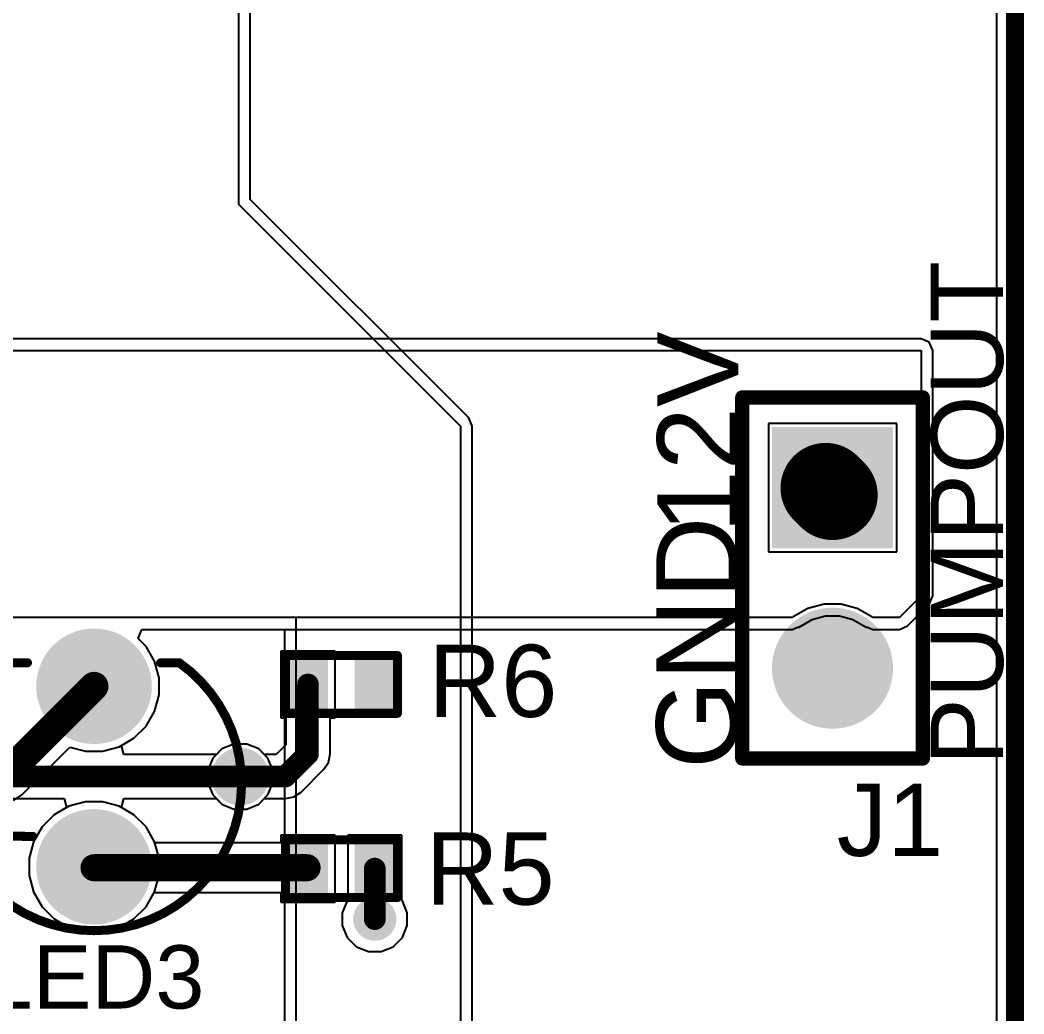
# Model space of a CAD drawing. Header units: millimetres. Extents: x -6.2 to 75.6, y -2 to 69.2.
# Drawn here: x 61.49 to 75.62, y 8.32 to 22.3 of the extents above; entities that cross this region are included whole.
import ezdxf

# ---------------------------------------------------------------- set-up
doc = ezdxf.new("R2010")
doc.units = ezdxf.units.MM
for name, color, linetype in [('BottomLayer', 5, 'Continuous'), ('BottomSolder', 6, 'Continuous'), ('Mechanical2', 216, 'Continuous'), ('MultiLayer', 9, 'Continuous'), ('PadHoleLayer', 156, 'Continuous'), ('TopLayer', 1, 'Continuous'), ('TopOverlay', 2, 'Continuous'), ('TopPaste', 8, 'Continuous'), ('TopSolder', 216, 'Continuous'), ('ViaHoleLayer', 16, 'Continuous')]:
    doc.layers.add(name, color=color, linetype=linetype)
doc.styles.add('Arial', font='', dxfattribs={"height": 0.2})
doc.styles.get('Arial').set_extended_font_data('Arial')

# ---------------------------------------------------------------- blocks, each defined once
blk = doc.blocks.new('TH_LED_R___3MM_32')
at = {"layer": 'BottomLayer'}
h = blk.add_hatch(color=5, dxfattribs=at)
edge = h.paths.add_edge_path()
edge.add_arc((-1.2699746, 0), 0.7619999999999999, 0, 360)
h = blk.add_hatch(color=5, dxfattribs=at)
edge = h.paths.add_edge_path()
edge.add_arc((1.2700254, 0), 0.7619999999999999, 0, 360)
at = {"layer": 'BottomSolder'}
h = blk.add_hatch(color=6, dxfattribs=at)
edge = h.paths.add_edge_path()
edge.add_arc((-1.2699746, 0), 0.8128, 0, 360)
h = blk.add_hatch(color=6, dxfattribs=at)
edge = h.paths.add_edge_path()
edge.add_arc((1.2700254, 0), 0.8128, 0, 360)
at = {"layer": 'MultiLayer'}
h = blk.add_hatch(color=9, dxfattribs=at)
edge = h.paths.add_edge_path()
edge.add_arc((-1.2699746, 0), 0.7619999999999999, 0, 360)
h = blk.add_hatch(color=9, dxfattribs=at)
edge = h.paths.add_edge_path()
edge.add_arc((1.2700254, 0), 0.7619999999999999, 0, 360)
at = {"layer": 'PadHoleLayer'}
h = blk.add_hatch(color=156, dxfattribs=at)
edge = h.paths.add_edge_path()
edge.add_arc((-1.27, 0), 0.4500118, 0, 360)
h = blk.add_hatch(color=156, dxfattribs=at)
edge = h.paths.add_edge_path()
edge.add_arc((1.27, 0), 0.4500118, 0, 360)
at = {"layer": 'TopLayer'}
h = blk.add_hatch(color=1, dxfattribs=at)
edge = h.paths.add_edge_path()
edge.add_arc((-1.2699746, 0), 0.7619999999999999, 0, 360)
h = blk.add_hatch(color=1, dxfattribs=at)
edge = h.paths.add_edge_path()
edge.add_arc((1.2700254, 0), 0.7619999999999999, 0, 360)
at = {"layer": 'TopSolder'}
h = blk.add_hatch(color=216, dxfattribs=at)
edge = h.paths.add_edge_path()
edge.add_arc((-1.2699746, 0), 0.8128, 0, 360)
h = blk.add_hatch(color=216, dxfattribs=at)
edge = h.paths.add_edge_path()
edge.add_arc((1.2700254, 0), 0.8128, 0, 360)
at = {"layer": 'TopOverlay', "const_width": 0.127}
blk.add_lwpolyline([(1.60004506, -1.1999976, -3.140746211990423), (1.60004506, 1.1999976)], format="xyb", dxfattribs=at)
for points in [[(-0.8335009999999998, 1.6802735), (-0.842899, 0.8597265000000001)], [(-1.2484735, 1.274699), (-0.4279265, 1.265301)], [(1.6000476, 1.1999976), (1.6000476, 0.9365488)], [(1.6000476, -0.9365488), (1.6000476, -1.1999976)]]:
    blk.add_lwpolyline(points, dxfattribs=at)
at = {"layer": 'TopOverlay', "const_width": 0.0635}
for points in [[(-0.8652509999999999, 1.6802735, 1), (-0.801751, 1.6802735, 1)], [(-1.2802235, 1.274699, 1), (-1.2167235, 1.274699, 1)], [(-0.4596764999999999, 1.265301, 1), (-0.3961765, 1.265301, 1)], [(1.56829506, 1.1999976, 1), (1.63179506, 1.1999976, 1)], [(1.5682976, 1.1999976, 1), (1.6317976, 1.1999976, 1)], [(1.5682976, 0.9365488, 1), (1.6317976, 0.9365488, 1)], [(-0.874649, 0.8597265000000001, 1), (-0.8111489999999999, 0.8597265000000001, 1)], [(1.5682976, -0.9365488, 1), (1.6317976, -0.9365488, 1)], [(1.56829506, -1.1999976, 1), (1.63179506, -1.1999976, 1)], [(1.5682976, -1.1999976, 1), (1.6317976, -1.1999976, 1)]]:
    blk.add_lwpolyline(points, format="xyb", close=True, dxfattribs=at)
blk = doc.blocks.new('R___0402_46')
at = {"layer": 'TopLayer'}
for points in [[(-0.6985, -0.3175), (-0.6985, 0.3175), (-0.2412999999999999, 0.3175), (-0.2413, -0.3175)], [(0.2412999999999999, -0.3175), (0.2413, 0.3175), (0.6985, 0.3175), (0.6985, -0.3175)]]:
    blk.add_hatch(color=1, dxfattribs=at).paths.add_polyline_path(points)
at = {"layer": 'TopPaste'}
for points in [[(-0.6985, -0.3175), (-0.6985, 0.3175), (-0.2412999999999999, 0.3175), (-0.2413, -0.3175)], [(0.2412999999999999, -0.3175), (0.2413, 0.3175), (0.6985, 0.3175), (0.6985, -0.3175)]]:
    blk.add_hatch(color=8, dxfattribs=at).paths.add_polyline_path(points)
at = {"layer": 'TopSolder'}
for points in [[(-0.75350116, -0.37250116), (-0.75350116, 0.37250116), (-0.1862988399999999, 0.37250116), (-0.18629884, -0.37250116)], [(0.1862988399999999, -0.37250116), (0.18629884, 0.37250116), (0.75350116, 0.37250116), (0.75350116, -0.37250116)]]:
    blk.add_hatch(color=216, dxfattribs=at).paths.add_polyline_path(points)
at = {"layer": 'TopOverlay'}
for points, const_width in [([(0.7874, 0.4064), (-0.7874, 0.4064)], 0.127), ([(-0.7874, 0.4064), (-0.7874, -0.4064)], 0.127), ([(0.7874, 0.4064), (0.7874, -0.4064)], 0.127), ([(0.7874, -0.4064), (-0.7874, -0.4064)], 0.127), ([(0.8128, -0.4318), (-0.8128, -0.4318)], 0.0032258)]:
    blk.add_lwpolyline(points, dxfattribs=dict(at, const_width=const_width))
for points, const_width in [([(-0.8191499999999999, 0.4064, 1), (-0.7556499999999999, 0.4064, 1)], 0.0635), ([(-0.8191499999999999, 0.4064, 1), (-0.7556499999999999, 0.4064, 1)], 0.0635), ([(0.7556499999999999, 0.4064, 1), (0.8191499999999999, 0.4064, 1)], 0.0635), ([(0.7556499999999999, 0.4064, 1), (0.8191499999999999, 0.4064, 1)], 0.0635), ([(-0.8191499999999999, -0.4064, 1), (-0.7556499999999999, -0.4064, 1)], 0.0635), ([(-0.8191499999999999, -0.4064, 1), (-0.7556499999999999, -0.4064, 1)], 0.0635), ([(0.7556499999999999, -0.4064, 1), (0.8191499999999999, -0.4064, 1)], 0.0635), ([(0.7556499999999999, -0.4064, 1), (0.8191499999999999, -0.4064, 1)], 0.0635), ([(-0.81360518, -0.4318, 1), (-0.8119948199999999, -0.4318, 1)], 0.0016129), ([(0.8119948199999999, -0.4318, 1), (0.81360518, -0.4318, 1)], 0.0016129)]:
    blk.add_lwpolyline(points, format="xyb", close=True, dxfattribs=dict(at, const_width=const_width))
blk = doc.blocks.new('R___0402_47')
at = {"layer": 'TopLayer'}
for points in [[(-0.6985, -0.3175), (-0.6985, 0.3175), (-0.2412999999999999, 0.3175), (-0.2413, -0.3175)], [(0.2412999999999999, -0.3175), (0.2413, 0.3175), (0.6985, 0.3175), (0.6985, -0.3175)]]:
    blk.add_hatch(color=1, dxfattribs=at).paths.add_polyline_path(points)
at = {"layer": 'TopPaste'}
for points in [[(-0.6985, -0.3175), (-0.6985, 0.3175), (-0.2412999999999999, 0.3175), (-0.2413, -0.3175)], [(0.2412999999999999, -0.3175), (0.2413, 0.3175), (0.6985, 0.3175), (0.6985, -0.3175)]]:
    blk.add_hatch(color=8, dxfattribs=at).paths.add_polyline_path(points)
at = {"layer": 'TopSolder'}
for points in [[(-0.75350116, -0.37250116), (-0.75350116, 0.37250116), (-0.1862988399999999, 0.37250116), (-0.18629884, -0.37250116)], [(0.1862988399999999, -0.37250116), (0.18629884, 0.37250116), (0.75350116, 0.37250116), (0.75350116, -0.37250116)]]:
    blk.add_hatch(color=216, dxfattribs=at).paths.add_polyline_path(points)
at = {"layer": 'TopOverlay'}
for points, const_width in [([(0.7874, 0.4064), (-0.7874, 0.4064)], 0.127), ([(-0.7874, 0.4064), (-0.7874, -0.4064)], 0.127), ([(0.7874, 0.4064), (0.7874, -0.4064)], 0.127), ([(0.7874, -0.4064), (-0.7874, -0.4064)], 0.127), ([(0.8128, -0.4318), (-0.8128, -0.4318)], 0.0032258)]:
    blk.add_lwpolyline(points, dxfattribs=dict(at, const_width=const_width))
for points, const_width in [([(-0.8191499999999999, 0.4064, 1), (-0.7556499999999999, 0.4064, 1)], 0.0635), ([(-0.8191499999999999, 0.4064, 1), (-0.7556499999999999, 0.4064, 1)], 0.0635), ([(0.7556499999999999, 0.4064, 1), (0.8191499999999999, 0.4064, 1)], 0.0635), ([(0.7556499999999999, 0.4064, 1), (0.8191499999999999, 0.4064, 1)], 0.0635), ([(-0.8191499999999999, -0.4064, 1), (-0.7556499999999999, -0.4064, 1)], 0.0635), ([(-0.8191499999999999, -0.4064, 1), (-0.7556499999999999, -0.4064, 1)], 0.0635), ([(0.7556499999999999, -0.4064, 1), (0.8191499999999999, -0.4064, 1)], 0.0635), ([(0.7556499999999999, -0.4064, 1), (0.8191499999999999, -0.4064, 1)], 0.0635), ([(-0.81360518, -0.4318, 1), (-0.8119948199999999, -0.4318, 1)], 0.0016129), ([(0.8119948199999999, -0.4318, 1), (0.81360518, -0.4318, 1)], 0.0016129)]:
    blk.add_lwpolyline(points, format="xyb", close=True, dxfattribs=dict(at, const_width=const_width))
blk = doc.blocks.new('HDR1X2__67')
at = {"layer": 'BottomLayer'}
blk.add_hatch(color=5, dxfattribs=at).paths.add_polyline_path([(-0.74999977, 0.74999977), (0.74999977, 0.74999977), (0.74999977, -0.74999977), (-0.74999977, -0.74999977)])
h = blk.add_hatch(color=5, dxfattribs=at)
edge = h.paths.add_edge_path()
edge.add_arc((2.54, 0), 0.7499985, 0, 360)
at = {"layer": 'BottomSolder'}
blk.add_hatch(color=6, dxfattribs=at).paths.add_polyline_path([(-0.85159977, 0.85159977), (0.85159977, 0.85159977), (0.85159977, -0.85159977), (-0.85159977, -0.85159977)])
h = blk.add_hatch(color=6, dxfattribs=at)
edge = h.paths.add_edge_path()
edge.add_arc((2.54, 0), 0.8515985, 0, 360)
at = {"layer": 'MultiLayer'}
blk.add_hatch(color=9, dxfattribs=at).paths.add_polyline_path([(-0.74999977, 0.74999977), (0.74999977, 0.74999977), (0.74999977, -0.74999977), (-0.74999977, -0.74999977)])
h = blk.add_hatch(color=9, dxfattribs=at)
edge = h.paths.add_edge_path()
edge.add_arc((2.54, 0), 0.7499985, 0, 360)
at = {"layer": 'PadHoleLayer'}
h = blk.add_hatch(color=156, dxfattribs=at)
edge = h.paths.add_edge_path()
edge.add_arc((0, 0), 0.4499991, 0, 360)
h = blk.add_hatch(color=156, dxfattribs=at)
edge = h.paths.add_edge_path()
edge.add_arc((2.54, 0), 0.4499991, 0, 360)
at = {"layer": 'TopLayer'}
blk.add_hatch(color=1, dxfattribs=at).paths.add_polyline_path([(-0.74999977, 0.74999977), (0.74999977, 0.74999977), (0.74999977, -0.74999977), (-0.74999977, -0.74999977)])
h = blk.add_hatch(color=1, dxfattribs=at)
edge = h.paths.add_edge_path()
edge.add_arc((2.54, 0), 0.7499985, 0, 360)
at = {"layer": 'TopSolder'}
blk.add_hatch(color=216, dxfattribs=at).paths.add_polyline_path([(-0.85159977, 0.85159977), (0.85159977, 0.85159977), (0.85159977, -0.85159977), (-0.85159977, -0.85159977)])
h = blk.add_hatch(color=216, dxfattribs=at)
edge = h.paths.add_edge_path()
edge.add_arc((2.54, 0), 0.8515985, 0, 360)
at = {"layer": 'TopOverlay', "const_width": 0.1999996}
for points in [[(-1.27, -1.27), (-1.27, 1.27)], [(3.81, 1.27), (-1.27, 1.27)], [(3.81, -1.27), (3.81, 1.27)], [(3.81, -1.27), (-1.27, -1.27)]]:
    blk.add_lwpolyline(points, dxfattribs=at)
at = {"layer": 'TopOverlay', "const_width": 0.0999998}
for points in [[(-1.3199999, 1.27, 1), (-1.2200001, 1.27, 1)], [(-1.3199999, 1.27, 1), (-1.2200001, 1.27, 1)], [(3.7600001, 1.27, 1), (3.8599999, 1.27, 1)], [(3.7600001, 1.27, 1), (3.8599999, 1.27, 1)], [(-1.3199999, -1.27, 1), (-1.2200001, -1.27, 1)], [(-1.3199999, -1.27, 1), (-1.2200001, -1.27, 1)], [(3.7600001, -1.27, 1), (3.8599999, -1.27, 1)], [(3.7600001, -1.27, 1), (3.8599999, -1.27, 1)]]:
    blk.add_lwpolyline(points, format="xyb", close=True, dxfattribs=at)

msp = doc.modelspace()

# ---------------------------------------------------------------- hatches: boundary and pattern name
at = {"layer": 'BottomLayer'}
h = msp.add_hatch(color=5, dxfattribs=at)
edge = h.paths.add_edge_path()
edge.add_arc((64.5922, 11.6586), 0.3048, 0, 360)
h = msp.add_hatch(color=5, dxfattribs=at)
edge = h.paths.add_edge_path()
edge.add_arc((66.48451016, 9.652), 0.3048, 0, 360)
at = {"layer": 'BottomSolder'}
h = msp.add_hatch(color=6, dxfattribs=at)
edge = h.paths.add_edge_path()
edge.add_arc((64.5922, 11.6586), 0.4064, 0, 360)
at = {"layer": 'TopLayer'}
h = msp.add_hatch(color=1, dxfattribs=at)
edge = h.paths.add_edge_path()
edge.add_arc((64.5922, 11.6586), 0.3048, 0, 360)
h = msp.add_hatch(color=1, dxfattribs=at)
edge = h.paths.add_edge_path()
edge.add_arc((66.48451016, 9.652), 0.3048, 0, 360)
at = {"layer": 'TopSolder'}
h = msp.add_hatch(color=216, dxfattribs=at)
edge = h.paths.add_edge_path()
edge.add_arc((64.5922, 11.6586), 0.4064, 0, 360)
at = {"layer": 'ViaHoleLayer'}
h = msp.add_hatch(color=16, dxfattribs=at)
edge = h.paths.add_edge_path()
edge.add_arc((64.5922, 11.6586), 0.1524, 0, 360)
h = msp.add_hatch(color=16, dxfattribs=at)
edge = h.paths.add_edge_path()
edge.add_arc((66.48451016, 9.652), 0.1524, 0, 360)

# ---------------------------------------------------------------- linework, layer by layer
at = {"layer": 'BottomLayer'}
for p, q in [((75.22984699999999, 57.52620956), (75.22983683999999, 0.9953879)), ((64.56681016, 40.8686), (64.56681016, 19.7103873)), ((64.73176792, 19.7787133), (64.73176792, 40.8686)), ((67.80764442, 16.7028368), (64.73176792, 19.7787133)), ((64.56681016, 19.7103873), (67.691, 16.58619492)), ((67.85595776, 16.58619492), (67.80764442, 16.7028368)), ((67.691, 16.58619492), (67.691, -0.2286)), ((67.85595776, -0.2286), (67.85595776, 16.58619492)), ((73.82580865999999, 16.6249985), (72.02101166, 16.6249985)), ((72.02101166, 16.6249985), (72.02101166, 14.8202015)), ((73.82580865999999, 14.8202015), (73.82580865999999, 16.6249985)), ((72.02101166, 14.8202015), (73.82580865999999, 14.8202015)), ((65.37961016, 13.8938), (40.91941016, 13.8938)), ((65.37961016, 2.40225834), (65.37961016, 13.8938)), ((63.15474795999999, 13.60184224), (63.20735389999999, 13.72884224)), ((63.20735389999999, 13.72884224), (65.21465239999999, 13.72884224)), ((65.21465239999999, 13.72884224), (65.21465239999999, 2.87271714)), ((63.2665105, 13.4900797), (63.15474795999999, 13.60184224)), ((63.3868938, 13.2815711), (63.2665105, 13.4900797)), ((63.44921016, 13.0490087), (63.3868938, 13.2815711)), ((63.44921016, 12.8082421), (63.44921016, 13.0490087)), ((63.3868938, 12.5756797), (63.44921016, 12.8082421)), ((63.2665105, 12.3671711), (63.3868938, 12.5756797)), ((63.09626446, 12.19692506), (63.2665105, 12.3671711)), ((62.92210428, 12.09637154), (63.09626446, 12.19692506)), ((62.95613265999999, 11.96937154), (62.92210428, 12.09637154)), ((64.33321652, 12.04619384), (64.25639421999999, 11.96937154)), ((64.50125784, 12.1158), (64.33321652, 12.04619384)), ((64.68314215999999, 12.1158), (64.50125784, 12.1158)), ((64.85118347999999, 12.04619384), (64.68314215999999, 12.1158)), ((64.97979384, 11.91758348), (64.85118347999999, 12.04619384)), ((64.25639421999999, 11.96937154), (62.95613265999999, 11.96937154)), ((65.04939999999999, 11.74954216), (64.97979384, 11.91758348)), ((65.04939999999999, 11.56765784), (65.04939999999999, 11.74954216)), ((64.97979384, 11.39961652), (65.04939999999999, 11.56765784)), ((59.10583556, 11.34782846), (62.11339876, 11.34782846)), ((62.11339876, 11.34782846), (62.14742968, 11.22082846)), ((62.92219064, 11.22082846), (62.95622156, 11.34782846)), ((62.95622156, 11.34782846), (64.25639421999999, 11.34782846)), ((64.25639421999999, 11.34782846), (64.33321652, 11.27100616)), ((64.85118347999999, 11.27100616), (64.97979384, 11.39961652)), ((62.14742968, 11.22082846), (61.97335585999999, 11.12032574)), ((63.09626446, 11.12032574), (62.92219064, 11.22082846)), ((64.33321652, 11.27100616), (64.50125784, 11.2014)), ((64.50125784, 11.2014), (64.68314215999999, 11.2014)), ((64.68314215999999, 11.2014), (64.85118347999999, 11.27100616)), ((61.97335585999999, 11.12032574), (61.80310982, 10.9500797)), ((63.2665105, 10.9500797), (63.09626446, 11.12032574)), ((61.80310982, 10.9500797), (61.68272652, 10.7415711)), ((63.3868938, 10.7415711), (63.2665105, 10.9500797)), ((61.68272652, 10.7415711), (61.62041016, 10.5090087)), ((63.44921016, 10.5090087), (63.3868938, 10.7415711)), ((61.62041016, 10.5090087), (61.62041016, 10.2682421)), ((63.44921016, 10.2682421), (63.44921016, 10.5090087)), ((61.62041016, 10.2682421), (61.68272652, 10.0356797)), ((63.3868938, 10.0356797), (63.44921016, 10.2682421)), ((61.68272652, 10.0356797), (61.80310982, 9.8271711)), ((63.2665105, 9.8271711), (63.3868938, 10.0356797)), ((61.80310982, 9.8271711), (61.97335585999999, 9.656925059999999)), ((63.09626446, 9.656925059999999), (63.2665105, 9.8271711)), ((61.97335585999999, 9.656925059999999), (62.18186446, 9.53654176)), ((62.88775585999999, 9.53654176), (63.09626446, 9.656925059999999)), ((62.18186446, 9.53654176), (62.41442686, 9.4742254)), ((62.41442686, 9.4742254), (62.65519345999999, 9.4742254)), ((62.65519345999999, 9.4742254), (62.88775585999999, 9.53654176))]:
    msp.add_line(p, q, dxfattribs=at)
for points, const_width in [([(72.82689016, 15.71752), (72.92341015999999, 15.621)], 1.27), ([(59.10583556, 11.6586), (64.5922, 11.6586)], 0.3048)]:
    msp.add_lwpolyline(points, dxfattribs=dict(at, const_width=const_width))
for points, const_width in [([(72.50939016, 15.71752, 1), (73.14439016, 15.71752, 1)], 0.635), ([(72.60591016, 15.621, 1), (73.24091016, 15.621, 1)], 0.635), ([(64.51599999999999, 11.6586, 1), (64.66839999999999, 11.6586, 1)], 0.1524)]:
    msp.add_lwpolyline(points, format="xyb", close=True, dxfattribs=dict(at, const_width=const_width))
at = {"layer": 'Mechanical2', "const_width": 0.254}
msp.add_lwpolyline([(75.4888, -1.8542), (75.48881016, 60.37579999999999)], dxfattribs=at)
at = {"layer": 'TopLayer'}
for p, q in [((75.22984699999999, 57.52620956), (75.22983683999999, 0.9953879)), ((74.16799999999999, 17.81795776), (49.022, 17.81795776)), ((74.28464188, 17.76964188), (74.16799999999999, 17.81795776)), ((49.022, 17.653), (74.16799999999999, 17.653)), ((74.16799999999999, 17.653), (74.16799999999999, 14.19858984)), ((74.33295776, 17.653), (74.28464188, 17.76964188)), ((74.33295776, 14.19858984), (74.33295776, 17.653)), ((74.16799999999999, 14.19858984), (73.86321016, 13.8938)), ((74.28464188, 14.08194796), (74.33295776, 14.19858984)), ((72.57509741999999, 14.02350256), (72.3693244, 13.90469914)), ((72.80460674, 14.0849985), (72.57509741999999, 14.02350256)), ((73.04221358, 14.0849985), (72.80460674, 14.0849985)), ((73.2717229, 14.02350256), (73.04221358, 14.0849985)), ((73.47749592, 13.90469914), (73.2717229, 14.02350256)), ((73.97985204, 13.77715812), (74.28464188, 14.08194796)), ((72.35842526, 13.8938), (49.022, 13.8938)), ((72.3693244, 13.90469914), (72.35842526, 13.8938)), ((72.45180328, 13.76184192), (72.6387676, 13.86978684)), ((72.6387676, 13.86978684), (72.82632373999999, 13.92004074)), ((72.82632373999999, 13.92004074), (73.02049912, 13.92004074)), ((73.02049912, 13.92004074), (73.20805272, 13.86978684)), ((73.20805272, 13.86978684), (73.39501704, 13.76184192)), ((73.48839505999999, 13.8938), (73.47749592, 13.90469914)), ((73.86321016, 13.8938), (73.48839505999999, 13.8938)), ((63.15474795999999, 13.60184224), (63.20735389999999, 13.72884224)), ((63.20735389999999, 13.72884224), (72.35842526, 13.72884224)), ((72.35842526, 13.72884224), (72.43170426, 13.75919524)), ((72.43170426, 13.75919524), (72.45180328, 13.76184192)), ((73.39501704, 13.76184192), (73.41511605999999, 13.75919524)), ((73.41511605999999, 13.75919524), (73.48839505999999, 13.72884224)), ((73.48839505999999, 13.72884224), (73.86321016, 13.72884224)), ((73.86321016, 13.72884224), (73.97985204, 13.77715812)), ((63.2665105, 13.4900797), (63.15474795999999, 13.60184224)), ((63.3868938, 13.2815711), (63.2665105, 13.4900797)), ((65.92571016, 13.4239), (65.16371016, 13.4239)), ((65.16371016, 13.4239), (65.16371016, 12.4841)), ((65.92571016, 12.4841), (65.92571016, 13.4239)), ((63.44921016, 13.0490087), (63.3868938, 13.2815711)), ((63.44921016, 12.8082421), (63.44921016, 13.0490087)), ((63.3868938, 12.5756797), (63.44921016, 12.8082421)), ((63.2665105, 12.3671711), (63.3868938, 12.5756797)), ((65.16371016, 12.4841), (65.23393862, 12.4841)), ((65.23393862, 12.4841), (65.23393862, 12.10483482)), ((65.8554817, 11.97611016), (65.8554817, 12.4841)), ((65.8554817, 12.4841), (65.92571016, 12.4841)), ((63.09626446, 12.19692506), (63.2665105, 12.3671711)), ((62.88775585999999, 12.07654176), (63.09626446, 12.19692506)), ((61.52115966, 11.4022251), (62.1925985, 12.07366648)), ((62.1925985, 12.07366648), (62.41442686, 12.0142254)), ((62.41442686, 12.0142254), (62.65519345999999, 12.0142254)), ((62.65519345999999, 12.0142254), (62.88775585999999, 12.07654176)), ((64.33321652, 12.04619384), (64.20460616, 11.91758348)), ((64.50125784, 12.1158), (64.33321652, 12.04619384)), ((64.68314215999999, 12.1158), (64.50125784, 12.1158)), ((64.85118347999999, 12.04619384), (64.68314215999999, 12.1158)), ((64.92800577999999, 11.96937154), (64.85118347999999, 12.04619384)), ((65.23393862, 12.10483482), (65.09847534, 11.96937154)), ((64.20460616, 11.91758348), (64.13499999999999, 11.74954216)), ((65.09847534, 11.96937154), (64.92800577999999, 11.96937154)), ((65.83182667999999, 11.85718228), (65.8554817, 11.97611016)), ((64.13499999999999, 11.74954216), (64.13499999999999, 11.56765784)), ((65.4469481, 11.4388519), (65.76445826, 11.75636206)), ((65.76445826, 11.75636206), (65.83182667999999, 11.85718228)), ((64.13499999999999, 11.56765784), (64.20460616, 11.39961652)), ((65.34612788, 11.37148348), (65.4469481, 11.4388519)), ((61.40353226, 11.32363242), (61.52115966, 11.4022251)), ((62.41442686, 11.3030254), (62.18186446, 11.24070904)), ((62.65519345999999, 11.3030254), (62.41442686, 11.3030254)), ((62.88775585999999, 11.24070904), (62.65519345999999, 11.3030254)), ((64.20460616, 11.39961652), (64.33321652, 11.27100616)), ((64.85118347999999, 11.27100616), (64.92800577999999, 11.34782846)), ((64.92800577999999, 11.34782846), (65.2272, 11.34782846)), ((65.2272, 11.34782846), (65.34612788, 11.37148348)), ((62.18186446, 11.24070904), (61.97335585999999, 11.12032574)), ((63.09626446, 11.12032574), (62.88775585999999, 11.24070904)), ((64.33321652, 11.27100616), (64.50125784, 11.2014)), ((64.50125784, 11.2014), (64.68314215999999, 11.2014)), ((64.68314215999999, 11.2014), (64.85118347999999, 11.27100616)), ((61.97335585999999, 11.12032574), (61.80310982, 10.9500797)), ((63.2665105, 10.9500797), (63.09626446, 11.12032574)), ((61.80310982, 10.9500797), (61.68272652, 10.7415711)), ((63.3868938, 10.7415711), (63.2665105, 10.9500797)), ((61.68272652, 10.7415711), (61.62041016, 10.5090087)), ((63.39119148, 10.725531), (63.3868938, 10.7415711)), ((65.92571016, 10.8331), (65.16371016, 10.8331)), ((65.16371016, 10.8331), (65.16371016, 10.725531)), ((65.92571016, 9.8933), (65.92571016, 10.8331)), ((66.86551016, 10.8331), (66.10351015999998, 10.8331)), ((66.10351015999998, 10.8331), (66.10351015999998, 9.91757732)), ((66.86551016, 9.91757732), (66.86551016, 10.8331)), ((65.16371016, 10.725531), (63.39119148, 10.725531)), ((61.62041016, 10.5090087), (61.62041016, 10.2682421)), ((61.62041016, 10.2682421), (61.68272652, 10.0356797)), ((61.68272652, 10.0356797), (61.80310982, 9.8271711)), ((63.2665105, 9.8271711), (63.38147598, 10.0262944)), ((63.38147598, 10.0262944), (65.16371016, 10.0262944)), ((65.16371016, 10.0262944), (65.16371016, 9.8933)), ((65.16371016, 9.8933), (65.92571016, 9.8933)), ((66.09691632, 9.910983479999999), (66.02731016, 9.742942159999998)), ((66.10351015999998, 9.91757732), (66.09691632, 9.910983479999999)), ((66.87210400000001, 9.910983479999999), (66.86551016, 9.91757732)), ((66.94171016, 9.742942159999998), (66.87210400000001, 9.910983479999999)), ((61.80310982, 9.8271711), (61.97335585999999, 9.656925059999999)), ((63.09626446, 9.656925059999999), (63.2665105, 9.8271711)), ((61.97335585999999, 9.656925059999999), (62.18186446, 9.53654176)), ((62.88775585999999, 9.53654176), (63.09626446, 9.656925059999999)), ((66.02731016, 9.742942159999998), (66.02731016, 9.56105784)), ((66.94171016, 9.56105784), (66.94171016, 9.742942159999998)), ((62.18186446, 9.53654176), (62.41442686, 9.4742254)), ((62.41442686, 9.4742254), (62.65519345999999, 9.4742254)), ((62.65519345999999, 9.4742254), (62.88775585999999, 9.53654176)), ((66.02731016, 9.56105784), (66.09691632, 9.39301652)), ((66.87210400000001, 9.39301652), (66.94171016, 9.56105784)), ((66.09691632, 9.39301652), (66.22552668, 9.26440616)), ((66.74349364, 9.26440616), (66.87210400000001, 9.39301652)), ((66.22552668, 9.26440616), (66.39356799999999, 9.194799999999999)), ((66.39356799999999, 9.194799999999999), (66.57545232, 9.194799999999999)), ((66.57545232, 9.194799999999999), (66.74349364, 9.26440616))]:
    msp.add_line(p, q, dxfattribs=at)
for points, const_width in [([(61.26478476, 11.6586), (62.53478475999999, 12.9286)], 0.4064), ([(62.53478475999999, 12.9286), (62.53481016, 12.9286)], 0.4064), ([(65.54471016, 11.97611016), (65.54471016, 12.954)], 0.3048), ([(65.2272, 11.6586), (65.54471016, 11.97611016)], 0.3048), ([(64.5922, 11.6586), (65.2272, 11.6586)], 0.3048), ([(62.53481016, 10.3759127), (65.53199745999999, 10.3759127)], 0.3809999999999999), ([(66.48451016, 9.652), (66.48451016, 10.3632)], 0.3048)]:
    msp.add_lwpolyline(points, dxfattribs=dict(at, const_width=const_width))
for points, const_width in [([(62.43318475999999, 12.9286, 1), (62.63638475999999, 12.9286, 1)], 0.2032), ([(62.43318475999999, 12.9286, 1), (62.63638475999999, 12.9286, 1)], 0.2032), ([(62.43321015999999, 12.9286, 1), (62.63641016, 12.9286, 1)], 0.2032), ([(65.46851016, 12.954, 1), (65.62091016, 12.954, 1)], 0.1524), ([(65.46851016, 11.97611016, 1), (65.62091016, 11.97611016, 1)], 0.1524), ([(65.46851016, 11.97611016, 1), (65.62091016, 11.97611016, 1)], 0.1524), ([(64.51599999999999, 11.6586, 1), (64.66839999999999, 11.6586, 1)], 0.1524), ([(65.151, 11.6586, 1), (65.3034, 11.6586, 1)], 0.1524), ([(65.151, 11.6586, 1), (65.3034, 11.6586, 1)], 0.1524), ([(62.43956015999999, 10.3759127, 1), (62.63006016, 10.3759127, 1)], 0.1905), ([(65.43674745999999, 10.3759127, 1), (65.62724745999999, 10.3759127, 1)], 0.1905), ([(66.40831016, 10.3632, 1), (66.56071016, 10.3632, 1)], 0.1524), ([(66.40831016, 9.652, 1), (66.56071016, 9.652, 1)], 0.1524)]:
    msp.add_lwpolyline(points, format="xyb", close=True, dxfattribs=dict(at, const_width=const_width))

# ---------------------------------------------------------------- block references
for name, p, rotation in [('HDR1X2__67', (72.92341015999999, 15.7226), 270), ('TH_LED_R___3MM_32', (62.53481016, 11.6586), 90), ('R___0402_46', (66.01461015999999, 12.954), 180), ('R___0402_47', (66.01461015999999, 10.3632), 180)]:
    msp.add_blockref(name, p, dxfattribs=dict(rotation=rotation))

# ---------------------------------------------------------------- texts
at = {"layer": 'TopOverlay', "style": 'Arial'}
for s, height, p in [('PUMPOUT', 1.016, (75.32172388, 11.81467538)), ('12V', 1.143, (71.59981361999999, 15.07997492)), ('GND', 1.143, (71.58643544, 11.76689036))]:
    msp.add_text(s, height=height, rotation=90, dxfattribs=at).set_placement(p)
for s, height, p in [('R6', 1.016, (67.23831865999999, 12.4969651)), ('J1', 1.016, (72.98289695999999, 10.5411651)), ('R5', 1.016, (67.20021865999999, 9.855365099999998)), ('LED3', 0.889, (60.9817043, 8.39484478))]:
    msp.add_text(s, height=height, dxfattribs=at).set_placement(p)

doc.saveas('drawing.dxf')
